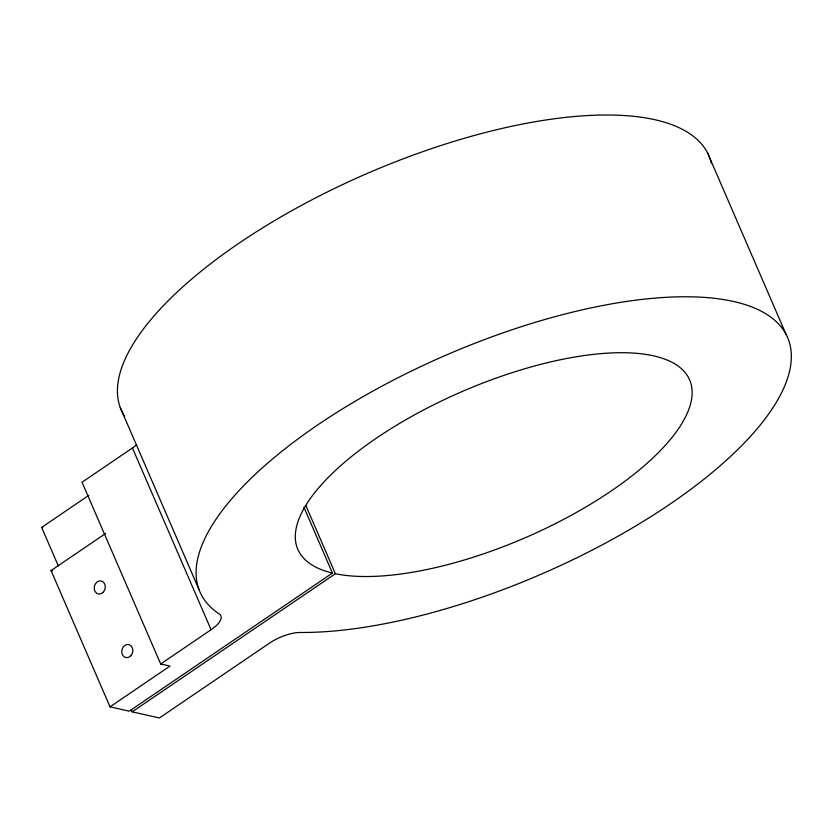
<?xml version="1.0" encoding="UTF-8"?>
<svg xmlns="http://www.w3.org/2000/svg" width="833" height="833" viewBox="0 0 833 833"><rect width="100%" height="100%" fill="white"/><g stroke="black" fill="none" stroke-linecap="round" stroke-linejoin="round"><path stroke-width="1.25" d="M136.768 444.645A26.677 9.954 -23.4 0 1 132.426 447.977L82.04 482.234L160.686 663.984L170.005 666.088L110.029 706.853L51.052 570.574L105.676 533.443M58.3 565.888L41.65 527.414L88.767 495.375M160.686 663.984L211.082 629.727A26.677 9.954 -23.4 0 0 219.277 613.983A320.164 119.421 -23.4 0 1 485.066 339.364A320.164 119.421 -23.4 0 1 774.388 405.463A320.164 119.421 -23.4 0 1 300.244 632.486A26.677 9.954 -23.4 0 0 269.444 643.17L159.415 717.963L132.187 711.84L131.208 709.57M132.187 711.84L335.366 573.718A213.446 79.614 -23.4 0 0 675.792 432.556A213.446 79.614 -23.4 0 0 472.623 387.126A213.446 79.614 -23.4 0 0 332.429 573.062L129.25 711.184L110.029 706.853M41.65 527.414L42.764 527.664M51.052 570.574L52.344 570.865M707.529 152.845L786.185 334.606M305.867 505.569L335.366 573.718M303.91 507.182L332.429 573.062M120.223 407.483L198.879 589.243M132.426 447.977L211.082 629.727M124.367 415.99A320.164 119.421 -23.4 0 1 369.238 172.577A320.164 119.421 -23.4 0 1 711.413 163.362M130.948 655.675A6.674 5.508 -77.3 0 0 129.073 644.648A6.674 5.508 -77.3 0 0 121.816 652.885A6.674 5.508 -77.3 0 0 130.948 655.675M103.417 592.065A6.674 5.508 -77.3 0 0 101.543 581.038A6.674 5.508 -77.3 0 0 94.285 589.275A6.674 5.508 -77.3 0 0 103.417 592.065"/></g></svg>
